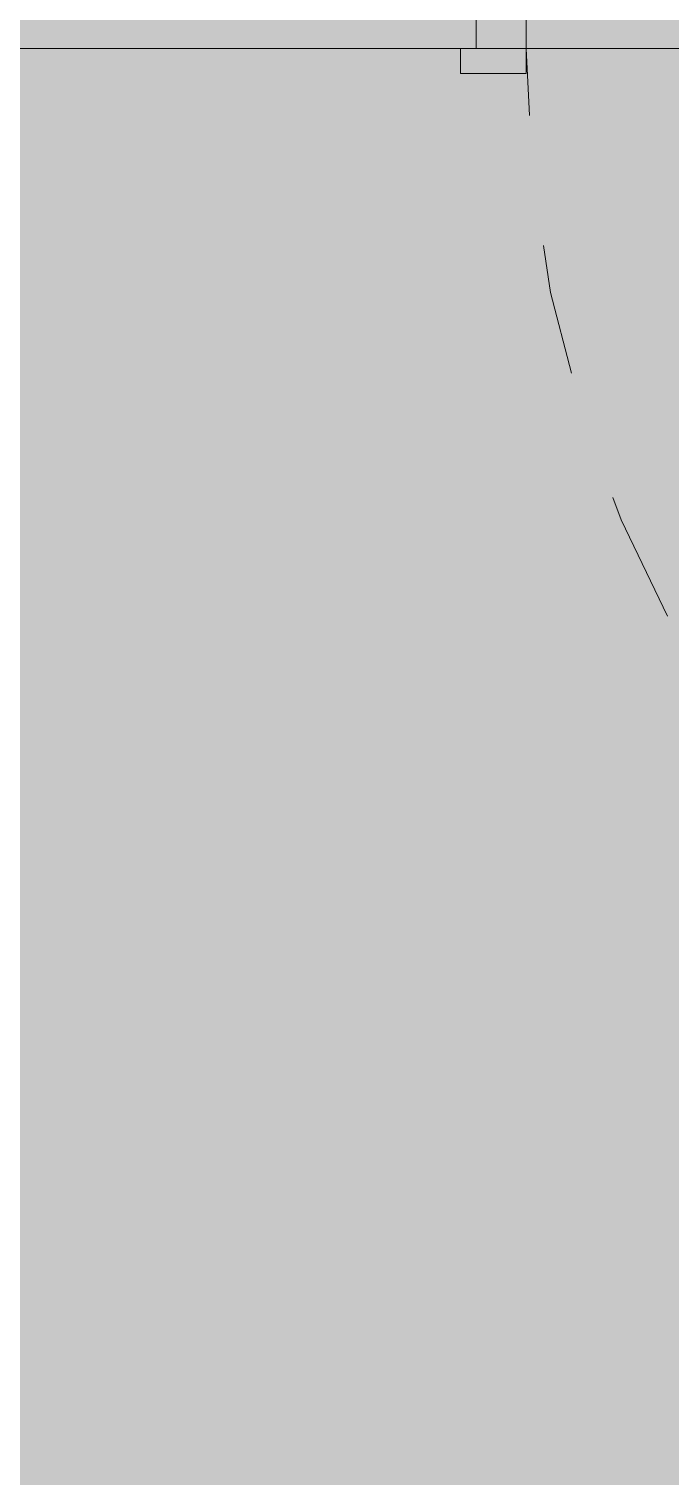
# Model space of a CAD drawing. Header units: metres. Extents: x -77 to 21.6, y -70.6 to -27.7.
# Drawn here: x -58.152 to -57.662, y -39.493 to -38.389 of the extents above; entities that cross this region are included whole.
import ezdxf

# ---------------------------------------------------------------- set-up
doc = ezdxf.new("R2010")
doc.units = ezdxf.units.M
doc.header["$MEASUREMENT"] = 0
doc.linetypes.add('Dashed', pattern=[0.07, 0.045, -0.025])
for name, color, linetype, lineweight, true_color in [('LAJES.EST_Caneta_No__18', 7, 'Continuous', 0, 0xdfdfdf), ('LAJES.EST_Caneta_No__254', 7, 'Continuous', 0, 0xd1c9ad), ('Portas Archicad_Caneta_No__9', 7, 'Continuous', 5, 0x020202), ('Portas Archicad_Caneta_No__97', 7, 'Continuous', 5, 0x6b6b6b), ('ZONA_Caneta_No__56', 7, 'Continuous', 0, 0xffe495)]:
    doc.layers.add(name, color=color, linetype=linetype, lineweight=lineweight, true_color=true_color)
doc.layers.add('PAREDE CONSTRUIR', color=7, linetype='Continuous')
doc.layers.add('Portas Archicad', color=7, linetype='Continuous')
doc.layers.add('PAREDE CONSTRUIR_Caneta_No__241', color=7, linetype='Continuous', lineweight=13)
doc.layers.add('Portas Archicad_Caneta_No__241', color=7, linetype='Continuous', lineweight=13)

# ---------------------------------------------------------------- blocks, each defined once
blk = doc.blocks.new('Door 26_3')
at = {"layer": 'Portas Archicad', "linetype": 'Continuous', "lineweight": 0, "true_color": 0xffffff}
for points in [[(-0.462, 0), (-0.462, 0.019), (-0.512, 0.019), (-0.512, 0)], [(-0.45, -0.2), (-0.45, -0.04), (-0.462, -0.04), (-0.462, 0), (-0.5, 0), (-0.5, -0.2)]]:
    blk.add_hatch(color=7, dxfattribs=at).paths.add_polyline_path(points)
at = {"layer": 'Portas Archicad_Caneta_No__241', "color": 7, "linetype": 'Continuous', "lineweight": 13}
for p, q in [((-0.512, 0), (-0.5, 0)), ((-0.512, 0), (-0.5, 0)), ((-0.5, 0), (-0.5, -0.03)), ((-0.5, 0), (-0.5, -0.03))]:
    blk.add_line(p, q, dxfattribs=at)
at = {"layer": 'Portas Archicad_Caneta_No__9', "color": 18, "linetype": 'Continuous', "lineweight": 5, "true_color": 0x020202}
for p, q in [((-0.512, 0), (-0.512, 0.019)), ((-0.512, 0.019), (-0.462, 0.019)), ((-0.462, 0.019), (-0.462, 0)), ((-0.462, 0), (-0.512, 0)), ((-0.462, 0), (-0.5, 0)), ((-0.5, 0), (-0.5, -0.2)), ((-0.462, -0.04), (-0.462, 0))]:
    blk.add_line(p, q, dxfattribs=at)
at = {"layer": 'Portas Archicad_Caneta_No__97', "color": 251, "linetype": 'Dashed', "lineweight": 5, "true_color": 0x6b6b6b}
blk.add_arc((0.462, 0), 0.924, 90, 180, dxfattribs=at)

msp = doc.modelspace()

# ---------------------------------------------------------------- hatches: boundary and pattern name
at = {"layer": 'LAJES.EST_Caneta_No__18', "linetype": 'Continuous', "lineweight": 0, "true_color": 0xdfdfdf}
h = msp.add_hatch(dxfattribs=at)
h.set_pattern_fill('Piso_Externo__0006', color=254, style=0, pattern_type=2)
h.set_pattern_definition([(45, (0, 0.6), (-0.1909188, 0.1909188), [0, -0.18, 0, -0.27]), (110, (0.6, 0.6), (0.253717, 0.09234544), [0, -0.132, 0, -0.228])])
h.paths.add_polyline_path([(-76.514, -65.1016), (-73.814, -65.1016, -0.414214), (-75.814, -67.1016), (-66.814, -67.1016, -0.414214), (-68.814, -65.1016), (-68.814, -62.301), (-68.814, -45.4002, -0.414214), (-66.514, -43.1002), (-65.914, -43.1002), (-65.914, -42.3002), (-66.514, -42.3002), (-66.514, -38.2041), (-65.114, -38.2041), (-65.114, -36.7038), (-66.514, -36.7038), (-66.514, -32.5997), (-65.114, -32.5997), (-56.714, -32.5997), (-53.814, -32.5997), (-44.014, -32.5997), (-44.014, -42.3002), (-53.814, -42.3002), (-53.814, -47.1002), (-44.014, -47.1002), (-44.014, -50.8516), (-45.6136, -50.8516), (-45.6136, -52.3506), (-44.014, -52.3506), (-44.014, -60.3006), (-48.9163, -60.3006), (-48.9163, -61.1006), (-44.3609, -61.1006), (-44.3609, -67.1016), (-44.014, -67.1016), (-41.514, -67.1016), (-41.514, -28.1016), (-41.714, -28.1016), (-41.714, -60.3006), (-43.014, -60.3006), (-43.014, -30.0016), (-66.514, -30.0016), (-66.514, -28.1016), (-76.514, -28.1016)])
h.paths.add_polyline_path([(-73.814, -45.1016), (-76.314, -45.1016), (-76.314, -43.0892), (-75.7984, -43.0908, -0.414214), (-73.8139, -45.0876)], flags=0)
h.paths.add_polyline_path([(-73.814, -45.5846, -0.009328), (-73.814, -45.6604)], flags=0)
h.paths.add_polyline_path([(-52.814, -46.3002), (-52.814, -43.1002), (-44.014, -43.1002), (-44.014, -46.3002)], flags=0)
h.paths.add_polyline_path([(-67.714, -34.1), (-76.314, -34.1), (-76.314, -32.5997), (-67.714, -32.5997)], flags=0)
at = {"layer": 'LAJES.EST_Caneta_No__254', "linetype": 'Continuous', "lineweight": 0, "true_color": 0xd1c9ad}
h = msp.add_hatch(dxfattribs=at)
h.set_pattern_fill('Haie_OD_0006', color=9, style=0, pattern_type=2)
h.set_pattern_definition([(45, (0, 0.5), (-0.159099, 0.159099), [0, -0.15, 0, -0.225]), (110, (0.5, 0.5), (0.21143084, 0.07695453), [0, -0.11, 0, -0.19])])
h.paths.add_polyline_path([(-65.114, -47.1002), (-66.514, -47.1002), (-66.514, -60.3006), (-56.514, -60.3006), (-44.014, -60.3006), (-44.014, -56.6006), (-50.5957, -56.6006), (-50.5957, -54.2479), (-52.6157, -54.2479), (-52.6157, -52.5506), (-50.5957, -52.5506), (-45.6136, -52.5506), (-45.6136, -50.8516), (-44.014, -50.8516), (-44.014, -47.1002), (-53.814, -47.1002), (-53.814, -42.3002), (-44.014, -42.3002), (-44.014, -37.1002), (-51.174, -37.1002), (-51.174, -32.5997), (-53.814, -32.5997), (-56.714, -32.5997), (-58.7637, -32.5997), (-58.7637, -34.9038), (-63.464, -34.9038), (-63.464, -36.5038), (-65.114, -36.5038), (-65.114, -38.4037), (-63.464, -38.4037), (-63.464, -42.1002), (-65.114, -42.1002), (-65.114, -42.3002)])
h.paths.add_polyline_path([(-60.5596, -42.1002), (-60.5596, -38.4037), (-58.8637, -38.4037), (-58.8637, -42.1002)], flags=0)
h.paths.add_polyline_path([(-59.064, -48.7001), (-59.064, -47.3002), (-56.714, -47.3002), (-56.714, -48.7001)], flags=0)
at = {"layer": 'PAREDE CONSTRUIR', "linetype": 'Continuous', "lineweight": 0, "true_color": 0xffffff}
msp.add_hatch(color=7, dxfattribs=at).paths.add_polyline_path([(-58.8637, -38.3737), (-58.8637, -38.4037), (-57.8098, -38.4037), (-57.8098, -38.3737)])

# ---------------------------------------------------------------- linework, layer by layer
at = {"layer": 'PAREDE CONSTRUIR_Caneta_No__241', "color": 7, "linetype": 'Continuous', "lineweight": 13}
for p, q in [((-57.8098, -38.4037), (-57.8098, -38.3737)), ((-57.8218, -38.4037), (-57.8098, -38.4037))]:
    msp.add_line(p, q, dxfattribs=at)
at = {"layer": 'PAREDE CONSTRUIR_Caneta_No__241', "color": 7, "linetype": 'Continuous', "lineweight": 13, "flags": 128}
msp.add_lwpolyline([(-58.8637, -38.4037), (-57.8098, -38.4037)], dxfattribs=at)
at = {"layer": 'ZONA_Caneta_No__56', "color": 41, "linetype": 'Continuous', "lineweight": 0, "true_color": 0xffe495, "flags": 128}
msp.add_lwpolyline([(-56.714, -38.4037), (-58.7637, -38.4037), (-58.7637, -42.1002), (-56.714, -42.1002)], close=True, dxfattribs=at)

# ---------------------------------------------------------------- block references
at = {"layer": 'Portas Archicad', "color": 252, "linetype": 'Continuous', "lineweight": 0, "xscale": -1, "rotation": 180}
msp.add_blockref('Door 26_3', (-57.3098, -38.4037), dxfattribs=at)

doc.saveas('drawing.dxf')
